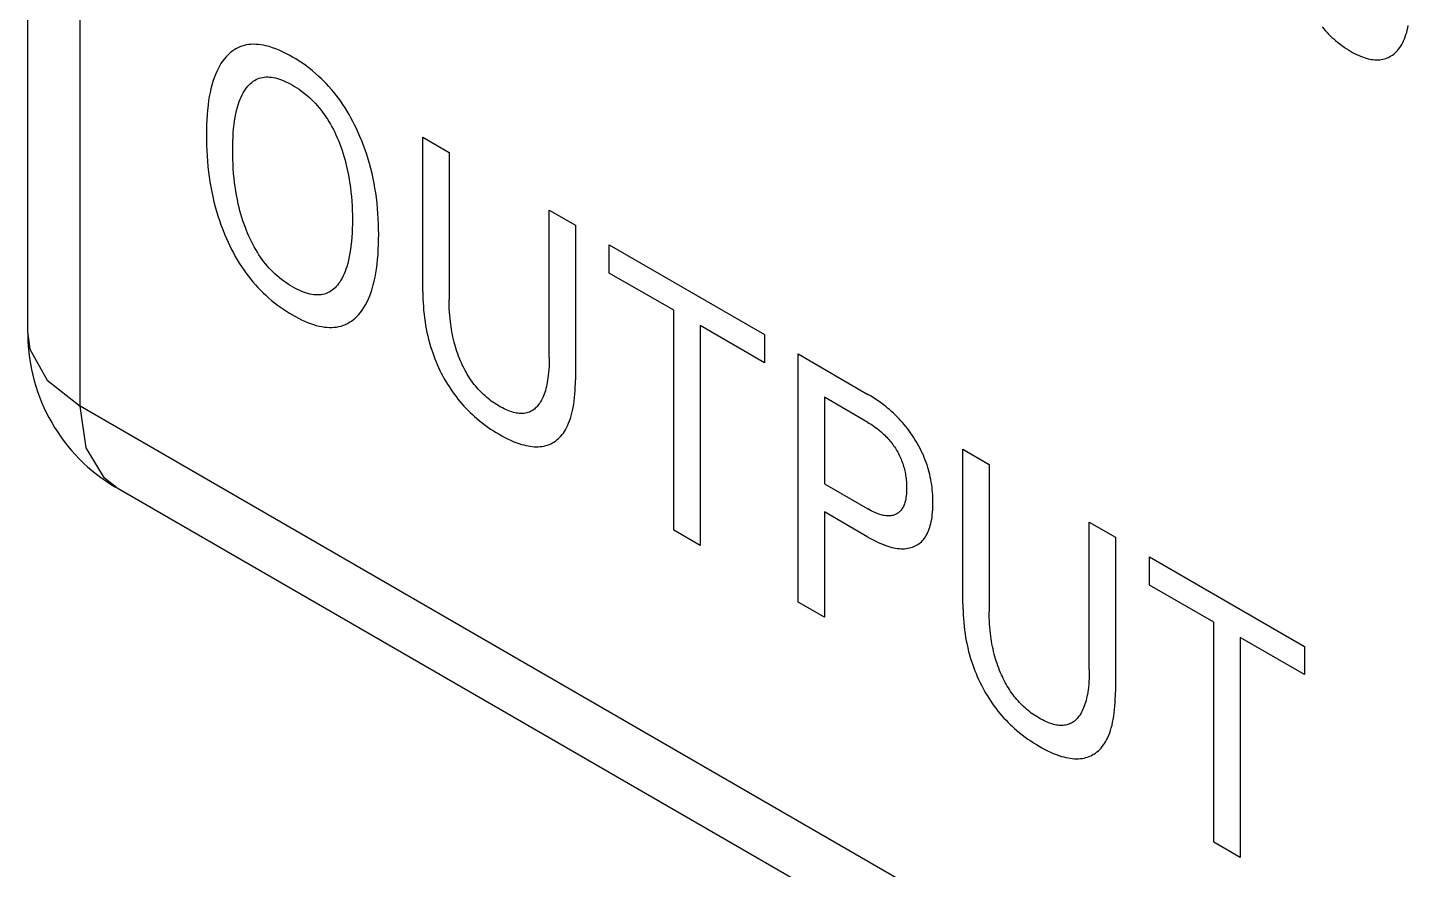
# Model space of a CAD drawing. Extents: x 0 to 420, y 0 to 297.
# Drawn here: x 165.2 to 172.97, y 149.48 to 154.19 of the extents above; entities that cross this region are included whole.
import ezdxf

# ---------------------------------------------------------------- set-up
doc = ezdxf.new("R2010")
doc.units = 0
doc.header["$LTSCALE"] = 23.1
doc.layers.add('40000_ISO', color=7, linetype='CONTINUOUS')

msp = doc.modelspace()

# ---------------------------------------------------------------- linework, layer by layer
at = {"layer": '40000_ISO', "color": 7, "linetype": 'CONTINUOUS'}
for p, q in [((165.1991, 152.481), (165.1991, 187.5906)), ((165.492, 152.0727), (165.492, 187.1823)), ((172.4444, 154.1962), (172.4533, 154.1855)), ((172.4533, 154.1855), (172.4624, 154.1752)), ((172.9216, 154.1765), (172.9247, 154.1895)), ((172.9247, 154.1895), (172.9275, 154.2027)), ((172.4624, 154.1752), (172.4716, 154.1651)), ((172.4716, 154.1651), (172.481, 154.1552)), ((172.481, 154.1552), (172.4905, 154.1457)), ((172.4905, 154.1457), (172.5001, 154.1365)), ((172.5001, 154.1365), (172.5098, 154.1276)), ((172.5098, 154.1276), (172.5196, 154.119)), ((172.5196, 154.119), (172.5315, 154.109)), ((172.5315, 154.109), (172.5436, 154.0995)), ((172.8908, 154.0972), (172.896, 154.1069)), ((172.896, 154.1069), (172.9008, 154.1168)), ((172.9008, 154.1168), (172.9057, 154.1281)), ((172.9057, 154.1281), (172.9102, 154.1397)), ((172.9102, 154.1397), (172.9144, 154.1516)), ((172.9144, 154.1516), (172.9182, 154.1639)), ((172.9182, 154.1639), (172.9216, 154.1765)), ((166.3098, 154.0283), (166.2996, 154.0162)), ((166.3135, 154.0322), (166.3098, 154.0283)), ((166.3226, 154.0414), (166.3135, 154.0322)), ((166.3322, 154.0499), (166.3226, 154.0414)), ((166.3421, 154.0579), (166.3322, 154.0499)), ((166.3525, 154.0652), (166.3421, 154.0579)), ((166.3633, 154.0719), (166.3525, 154.0652)), ((166.3744, 154.0778), (166.3633, 154.0719)), ((166.386, 154.083), (166.3744, 154.0778)), ((166.3979, 154.0875), (166.386, 154.083)), ((166.4102, 154.0911), (166.3979, 154.0875)), ((166.4227, 154.0939), (166.4102, 154.0911)), ((166.4355, 154.0959), (166.4227, 154.0939)), ((166.4487, 154.0972), (166.4355, 154.0959)), ((166.4621, 154.0977), (166.4487, 154.0972)), ((166.4758, 154.0974), (166.4621, 154.0977)), ((166.4898, 154.0965), (166.4758, 154.0974)), ((166.5039, 154.0948), (166.4898, 154.0965)), ((166.5183, 154.0924), (166.5039, 154.0948)), ((166.5327, 154.0893), (166.5183, 154.0924)), ((166.5508, 154.0845), (166.5327, 154.0893)), ((166.5691, 154.0788), (166.5508, 154.0845)), ((166.5875, 154.0721), (166.5691, 154.0788)), ((166.6061, 154.0646), (166.5875, 154.0721)), ((166.6247, 154.0562), (166.6061, 154.0646)), ((166.6434, 154.047), (166.6247, 154.0562)), ((166.6622, 154.0372), (166.6434, 154.047)), ((166.681, 154.0266), (166.6622, 154.0372)), ((166.6997, 154.0155), (166.681, 154.0266)), ((172.5436, 154.0995), (172.5557, 154.0904)), ((172.5557, 154.0904), (172.5679, 154.0818)), ((172.5679, 154.0818), (172.5801, 154.0736)), ((172.5801, 154.0736), (172.5924, 154.0659)), ((172.5924, 154.0659), (172.6047, 154.0586)), ((172.6047, 154.0586), (172.6157, 154.0524)), ((172.6157, 154.0524), (172.6266, 154.0466)), ((172.6266, 154.0466), (172.6376, 154.0411)), ((172.6376, 154.0411), (172.6485, 154.036)), ((172.6485, 154.036), (172.6594, 154.0313)), ((172.6594, 154.0313), (172.6702, 154.0271)), ((172.6702, 154.0271), (172.6809, 154.0233)), ((172.6809, 154.0233), (172.6916, 154.0199)), ((172.8094, 154.0212), (172.8172, 154.0247)), ((172.8172, 154.0247), (172.8247, 154.0286)), ((172.8247, 154.0286), (172.832, 154.0329)), ((172.832, 154.0329), (172.839, 154.0377)), ((172.839, 154.0377), (172.8458, 154.0429)), ((172.8458, 154.0429), (172.8523, 154.0484)), ((172.8523, 154.0484), (172.8596, 154.0554)), ((172.8596, 154.0554), (172.8665, 154.0629)), ((172.8665, 154.0629), (172.8731, 154.0708)), ((172.8731, 154.0708), (172.8793, 154.0792)), ((172.8793, 154.0792), (172.8852, 154.088)), ((172.8852, 154.088), (172.8908, 154.0972)), ((166.2568, 153.9455), (166.2499, 153.9295)), ((166.2643, 153.9609), (166.2568, 153.9455)), ((166.2723, 153.9758), (166.2643, 153.9609)), ((166.2808, 153.9899), (166.2723, 153.9758)), ((166.2899, 154.0034), (166.2808, 153.9899)), ((166.2996, 154.0162), (166.2899, 154.0034)), ((166.7184, 154.0037), (166.6997, 154.0155)), ((166.737, 153.9913), (166.7184, 154.0037)), ((166.7556, 153.9782), (166.737, 153.9913)), ((166.774, 153.9644), (166.7556, 153.9782)), ((166.7923, 153.9498), (166.774, 153.9644)), ((166.8105, 153.9345), (166.7923, 153.9498)), ((172.6916, 154.0199), (172.7022, 154.0171)), ((172.7022, 154.0171), (172.7119, 154.0149)), ((172.7119, 154.0149), (172.7215, 154.0131)), ((172.7215, 154.0131), (172.731, 154.0118)), ((172.731, 154.0118), (172.7404, 154.011)), ((172.7404, 154.011), (172.7496, 154.0106)), ((172.7496, 154.0106), (172.7586, 154.0106)), ((172.7586, 154.0106), (172.7675, 154.0112)), ((172.7675, 154.0112), (172.7762, 154.0122)), ((172.7762, 154.0122), (172.7847, 154.0137)), ((172.7847, 154.0137), (172.7932, 154.0157)), ((172.7932, 154.0157), (172.8014, 154.0182)), ((172.8014, 154.0182), (172.8094, 154.0212)), ((166.2299, 153.8699), (166.2245, 153.8488)), ((166.2359, 153.8904), (166.2299, 153.8699)), ((166.2426, 153.9103), (166.2359, 153.8904)), ((166.2499, 153.9295), (166.2426, 153.9103)), ((166.4313, 153.8637), (166.4381, 153.8712)), ((166.4381, 153.8712), (166.4453, 153.8782)), ((166.4453, 153.8782), (166.4527, 153.8847)), ((166.4527, 153.8847), (166.4606, 153.8906)), ((166.4606, 153.8906), (166.4687, 153.896)), ((166.4687, 153.896), (166.4773, 153.9007)), ((166.4773, 153.9007), (166.4861, 153.9048)), ((166.4861, 153.9048), (166.4948, 153.908)), ((166.4948, 153.908), (166.5038, 153.9106)), ((166.5038, 153.9106), (166.5131, 153.9126)), ((166.5131, 153.9126), (166.5227, 153.914)), ((166.5227, 153.914), (166.5324, 153.9148)), ((166.5324, 153.9148), (166.5424, 153.915)), ((166.5424, 153.915), (166.5527, 153.9146)), ((166.5527, 153.9146), (166.563, 153.9136)), ((166.563, 153.9136), (166.5736, 153.912)), ((166.5736, 153.912), (166.5851, 153.9096)), ((166.5851, 153.9096), (166.5968, 153.9066)), ((166.5968, 153.9066), (166.6086, 153.9029)), ((166.6086, 153.9029), (166.6205, 153.8986)), ((166.6205, 153.8986), (166.6325, 153.8937)), ((166.6325, 153.8937), (166.6446, 153.8883)), ((166.6446, 153.8883), (166.6567, 153.8824)), ((166.6567, 153.8824), (166.6688, 153.876)), ((166.6688, 153.876), (166.681, 153.8692)), ((166.681, 153.8692), (166.6932, 153.862)), ((166.8285, 153.9184), (166.8105, 153.9345)), ((166.843, 153.9047), (166.8285, 153.9184)), ((166.8573, 153.8906), (166.843, 153.9047)), ((166.8714, 153.8759), (166.8573, 153.8906)), ((166.8853, 153.8608), (166.8714, 153.8759)), ((166.2155, 153.8052), (166.2118, 153.7827)), ((166.2197, 153.8272), (166.2155, 153.8052)), ((166.2245, 153.8488), (166.2197, 153.8272)), ((166.383, 153.777), (166.3879, 153.7898)), ((166.3879, 153.7898), (166.3932, 153.8023)), ((166.3932, 153.8023), (166.399, 153.8143)), ((166.399, 153.8143), (166.4051, 153.8259)), ((166.4051, 153.8259), (166.4117, 153.8369)), ((166.4117, 153.8369), (166.4187, 153.8475)), ((166.4187, 153.8475), (166.4249, 153.8558)), ((166.4249, 153.8558), (166.4313, 153.8637)), ((166.6932, 153.862), (166.7054, 153.8543)), ((166.7054, 153.8543), (166.7176, 153.8462)), ((166.7176, 153.8462), (166.7297, 153.8376)), ((166.7297, 153.8376), (166.7417, 153.8286)), ((166.7417, 153.8286), (166.7537, 153.8191)), ((166.7537, 153.8191), (166.7655, 153.8091)), ((166.7655, 153.8091), (166.7773, 153.7987)), ((166.7773, 153.7987), (166.7889, 153.7877)), ((166.899, 153.8452), (166.8853, 153.8608)), ((166.9124, 153.8291), (166.899, 153.8452)), ((166.9255, 153.8127), (166.9124, 153.8291)), ((166.9383, 153.7959), (166.9255, 153.8127)), ((166.9508, 153.7786), (166.9383, 153.7959)), ((166.2053, 153.73), (166.203, 153.703)), ((166.2083, 153.7566), (166.2053, 153.73)), ((166.2118, 153.7827), (166.2083, 153.7566)), ((166.364, 153.7086), (166.3682, 153.7275)), ((166.3682, 153.7275), (166.3731, 153.7459)), ((166.3731, 153.7459), (166.3785, 153.7637)), ((166.3785, 153.7637), (166.383, 153.777)), ((166.7889, 153.7877), (166.7994, 153.7771)), ((166.7994, 153.7771), (166.8098, 153.7661)), ((166.8098, 153.7661), (166.8201, 153.7547)), ((166.8201, 153.7547), (166.8301, 153.743)), ((166.8301, 153.743), (166.8399, 153.7309)), ((166.8399, 153.7309), (166.8495, 153.7184)), ((166.8495, 153.7184), (166.8588, 153.7057)), ((166.9631, 153.7607), (166.9508, 153.7786)), ((166.9751, 153.7423), (166.9631, 153.7607)), ((166.9866, 153.7237), (166.9751, 153.7423)), ((166.9978, 153.7048), (166.9866, 153.7237)), ((166.2001, 153.648), (166.1994, 153.6199)), ((166.2013, 153.6757), (166.2001, 153.648)), ((166.203, 153.703), (166.2013, 153.6757)), ((166.3517, 153.6262), (166.3543, 153.6495)), ((166.3543, 153.6495), (166.3571, 153.6696)), ((166.3571, 153.6696), (166.3603, 153.6893)), ((166.3603, 153.6893), (166.364, 153.7086)), ((166.8588, 153.7057), (166.8678, 153.6927)), ((166.8678, 153.6927), (166.8765, 153.6794)), ((166.8765, 153.6794), (166.8854, 153.665)), ((166.8854, 153.665), (166.894, 153.6504)), ((166.894, 153.6504), (166.9022, 153.6357)), ((166.9022, 153.6357), (166.91, 153.6207)), ((167.0086, 153.6857), (166.9978, 153.7048)), ((167.019, 153.6663), (167.0086, 153.6857)), ((167.029, 153.6468), (167.019, 153.6663)), ((167.0386, 153.6271), (167.029, 153.6468)), ((166.1994, 153.6199), (166.1991, 153.5916)), ((166.1991, 153.5916), (166.1993, 153.5626)), ((166.1993, 153.5626), (166.2, 153.5333)), ((166.3471, 153.5542), (166.3482, 153.5785)), ((166.3482, 153.5785), (166.3497, 153.6025)), ((166.3497, 153.6025), (166.3517, 153.6262)), ((166.91, 153.6207), (166.9175, 153.6056)), ((166.9175, 153.6056), (166.9246, 153.5903)), ((166.9246, 153.5903), (166.9314, 153.575)), ((166.9314, 153.575), (166.9379, 153.5596)), ((166.9379, 153.5596), (166.9441, 153.5442)), ((167.0478, 153.6073), (167.0386, 153.6271)), ((167.0588, 153.5822), (167.0478, 153.6073)), ((167.0693, 153.5569), (167.0588, 153.5822)), ((167.0791, 153.5316), (167.0693, 153.5569)), ((167.4107, 152.7131), (167.4107, 153.5778)), ((167.4107, 153.5778), (167.5579, 153.4928)), ((166.2, 153.5333), (166.2012, 153.5037)), ((166.2012, 153.5037), (166.2029, 153.4739)), ((166.3463, 153.5047), (166.3465, 153.5295)), ((166.3465, 153.4792), (166.3463, 153.5047)), ((166.3465, 153.5295), (166.3471, 153.5542)), ((166.3471, 153.4535), (166.3465, 153.4792)), ((166.9441, 153.5442), (166.9464, 153.5382)), ((166.9464, 153.5382), (166.9529, 153.5204)), ((166.9529, 153.5204), (166.9591, 153.5026)), ((166.9591, 153.5026), (166.9649, 153.4848)), ((166.9649, 153.4848), (166.9703, 153.467)), ((167.0882, 153.5063), (167.0791, 153.5316)), ((167.0968, 153.481), (167.0882, 153.5063)), ((167.1048, 153.4557), (167.0968, 153.481)), ((167.5579, 153.4928), (167.5579, 152.6694)), ((166.2029, 153.4739), (166.2052, 153.4438)), ((166.2052, 153.4438), (166.2081, 153.4134)), ((166.2081, 153.4134), (166.2116, 153.3828)), ((166.3481, 153.4275), (166.3471, 153.4535)), ((166.3496, 153.4013), (166.3481, 153.4275)), ((166.3516, 153.3749), (166.3496, 153.4013)), ((166.9703, 153.467), (166.9753, 153.4493)), ((166.9753, 153.4493), (166.98, 153.4316)), ((166.98, 153.4316), (166.9843, 153.414)), ((166.9843, 153.414), (166.9897, 153.3899)), ((167.1122, 153.4304), (167.1048, 153.4557)), ((167.1196, 153.4027), (167.1122, 153.4304)), ((167.1264, 153.3751), (167.1196, 153.4027)), ((166.2116, 153.3828), (166.2152, 153.3556)), ((166.2152, 153.3556), (166.2193, 153.3283)), ((166.2193, 153.3283), (166.224, 153.3008)), ((166.3542, 153.3482), (166.3516, 153.3749)), ((166.3568, 153.3246), (166.3542, 153.3482)), ((166.36, 153.3009), (166.3568, 153.3246)), ((166.9897, 153.3899), (166.9945, 153.3659)), ((166.9945, 153.3659), (166.9988, 153.3421)), ((166.9988, 153.3421), (167.0025, 153.3185)), ((167.1325, 153.3477), (167.1264, 153.3751)), ((167.1379, 153.3204), (167.1325, 153.3477)), ((166.224, 153.3008), (166.2293, 153.2731)), ((166.2293, 153.2731), (166.2352, 153.2452)), ((166.3636, 153.2769), (166.36, 153.3009)), ((166.3678, 153.2528), (166.3636, 153.2769)), ((166.3725, 153.2285), (166.3678, 153.2528)), ((167.0025, 153.3185), (167.0057, 153.2951)), ((167.0057, 153.2951), (167.0085, 153.2718)), ((167.0085, 153.2718), (167.011, 153.2455)), ((167.1428, 153.2933), (167.1379, 153.3204)), ((167.1471, 153.2663), (167.1428, 153.2933)), ((167.1508, 153.2396), (167.1471, 153.2663)), ((166.2352, 153.2452), (166.2417, 153.2172)), ((166.2417, 153.2172), (166.2489, 153.189)), ((166.2489, 153.189), (166.256, 153.1636)), ((166.3778, 153.2041), (166.3725, 153.2285)), ((166.3822, 153.1854), (166.3778, 153.2041)), ((166.387, 153.1667), (166.3822, 153.1854)), ((167.011, 153.2455), (167.0131, 153.2195)), ((167.0131, 153.2195), (167.0146, 153.1937)), ((167.0146, 153.1937), (167.0157, 153.1682)), ((167.0157, 153.1682), (167.0163, 153.1428)), ((167.1544, 153.2095), (167.1508, 153.2396)), ((167.1573, 153.1797), (167.1544, 153.2095)), ((167.1597, 153.1502), (167.1573, 153.1797)), ((168.1183, 152.3459), (168.1183, 153.1693)), ((168.1183, 153.1693), (168.2647, 153.0848)), ((166.256, 153.1636), (166.2637, 153.1381)), ((166.2637, 153.1381), (166.2719, 153.1125)), ((166.2719, 153.1125), (166.2808, 153.087)), ((166.3922, 153.1478), (166.387, 153.1667)), ((166.3978, 153.129), (166.3922, 153.1478)), ((166.4038, 153.1101), (166.3978, 153.129)), ((166.4103, 153.0912), (166.4038, 153.1101)), ((166.4172, 153.0722), (166.4103, 153.0912)), ((167.0163, 153.0924), (167.0157, 153.0673)), ((167.0163, 153.1428), (167.0165, 153.1178)), ((167.0165, 153.1178), (167.0163, 153.0924)), ((167.1614, 153.1209), (167.1597, 153.1502)), ((167.1627, 153.0919), (167.1614, 153.1209)), ((167.1634, 153.0632), (167.1627, 153.0919)), ((166.2808, 153.087), (166.2903, 153.0614)), ((166.2903, 153.0614), (166.3004, 153.0359)), ((166.3004, 153.0359), (166.3112, 153.0105)), ((166.4233, 153.0565), (166.4172, 153.0722)), ((166.4297, 153.0408), (166.4233, 153.0565)), ((166.4364, 153.0251), (166.4297, 153.0408)), ((166.4435, 153.0095), (166.4364, 153.0251)), ((167.0132, 153.0179), (167.0112, 152.9938)), ((167.0147, 153.0425), (167.0132, 153.0179)), ((167.0157, 153.0673), (167.0147, 153.0425)), ((167.1637, 153.0348), (167.1634, 153.0632)), ((167.1635, 153.006), (167.1637, 153.0348)), ((168.2647, 153.0848), (168.2647, 152.2201)), ((166.3112, 153.0105), (166.3203, 152.9903)), ((166.3203, 152.9903), (166.3297, 152.9703)), ((166.3297, 152.9703), (166.3396, 152.9505)), ((166.3396, 152.9505), (166.35, 152.9308)), ((166.451, 152.9941), (166.4435, 153.0095)), ((166.4588, 152.9788), (166.451, 152.9941)), ((166.467, 152.9636), (166.4588, 152.9788)), ((166.4755, 152.9487), (166.467, 152.9636)), ((166.4845, 152.9339), (166.4755, 152.9487)), ((167.0059, 152.9494), (167.0028, 152.9293)), ((167.0086, 152.9699), (167.0059, 152.9494)), ((167.0112, 152.9938), (167.0086, 152.9699)), ((167.1598, 152.9215), (167.1616, 152.9493)), ((167.1616, 152.9493), (167.1628, 152.9775)), ((167.1628, 152.9775), (167.1635, 153.006)), ((168.4545, 152.8177), (168.4545, 152.9751)), ((168.4545, 152.9751), (169.323, 152.4737)), ((166.35, 152.9308), (166.3607, 152.9113)), ((166.3607, 152.9113), (166.3719, 152.892)), ((166.3719, 152.892), (166.3835, 152.873)), ((166.3835, 152.873), (166.3955, 152.8544)), ((166.4931, 152.9204), (166.4845, 152.9339)), ((166.5022, 152.9072), (166.4931, 152.9204)), ((166.5115, 152.8942), (166.5022, 152.9072)), ((166.5211, 152.8815), (166.5115, 152.8942)), ((166.5309, 152.8691), (166.5211, 152.8815)), ((166.541, 152.8571), (166.5309, 152.8691)), ((166.9903, 152.8714), (166.985, 152.8531)), ((166.995, 152.8902), (166.9903, 152.8714)), ((166.9992, 152.9095), (166.995, 152.8902)), ((167.0028, 152.9293), (166.9992, 152.9095)), ((167.1511, 152.8404), (167.1546, 152.867)), ((167.1546, 152.867), (167.1575, 152.894)), ((167.1575, 152.894), (167.1598, 152.9215)), ((166.3955, 152.8544), (166.4079, 152.836)), ((166.4079, 152.836), (166.4204, 152.8185)), ((166.4204, 152.8185), (166.4332, 152.8014)), ((166.4332, 152.8014), (166.4464, 152.7846)), ((166.4464, 152.7846), (166.46, 152.7683)), ((166.5513, 152.8455), (166.541, 152.8571)), ((166.5617, 152.8343), (166.5513, 152.8455)), ((166.5724, 152.8235), (166.5617, 152.8343)), ((166.584, 152.8123), (166.5724, 152.8235)), ((166.5958, 152.8017), (166.584, 152.8123)), ((166.6078, 152.7916), (166.5958, 152.8017)), ((166.6198, 152.782), (166.6078, 152.7916)), ((166.6319, 152.7728), (166.6198, 152.782)), ((166.9589, 152.7895), (166.9525, 152.7781)), ((166.965, 152.8014), (166.9589, 152.7895)), ((166.9706, 152.8137), (166.965, 152.8014)), ((166.9758, 152.8264), (166.9706, 152.8137)), ((166.9806, 152.8396), (166.9758, 152.8264)), ((166.985, 152.8531), (166.9806, 152.8396)), ((167.1386, 152.773), (167.1433, 152.795)), ((167.1433, 152.795), (167.1475, 152.8175)), ((167.1475, 152.8175), (167.1511, 152.8404)), ((168.8152, 152.6095), (168.4545, 152.8177)), ((166.46, 152.7683), (166.4737, 152.7524)), ((166.4737, 152.7524), (166.4878, 152.737)), ((166.4878, 152.737), (166.502, 152.7221)), ((166.502, 152.7221), (166.5165, 152.7076)), ((166.5165, 152.7076), (166.5311, 152.6937)), ((166.6441, 152.7642), (166.6319, 152.7728)), ((166.6564, 152.756), (166.6441, 152.7642)), ((166.6687, 152.7482), (166.6564, 152.756)), ((166.681, 152.7409), (166.6687, 152.7482)), ((166.6933, 152.734), (166.681, 152.7409)), ((166.7056, 152.7275), (166.6933, 152.734)), ((166.7179, 152.7216), (166.7056, 152.7275)), ((166.7301, 152.7161), (166.7179, 152.7216)), ((166.7423, 152.7113), (166.7301, 152.7161)), ((166.7543, 152.707), (166.7423, 152.7113)), ((166.7663, 152.7033), (166.7543, 152.707)), ((166.7781, 152.7003), (166.7663, 152.7033)), ((166.8692, 152.7033), (166.8601, 152.7005)), ((166.8779, 152.7068), (166.8692, 152.7033)), ((166.8869, 152.7112), (166.8779, 152.7068)), ((166.8955, 152.7162), (166.8869, 152.7112)), ((166.9037, 152.7219), (166.8955, 152.7162)), ((166.9116, 152.7281), (166.9037, 152.7219)), ((166.9191, 152.735), (166.9116, 152.7281)), ((166.9262, 152.7423), (166.9191, 152.735)), ((166.933, 152.7502), (166.9262, 152.7423)), ((166.9395, 152.7585), (166.933, 152.7502)), ((166.9456, 152.7672), (166.9395, 152.7585)), ((166.9525, 152.7781), (166.9456, 152.7672)), ((167.1135, 152.6903), (167.1208, 152.7101)), ((167.1208, 152.7101), (167.1274, 152.7304)), ((167.1274, 152.7304), (167.1333, 152.7514)), ((167.1333, 152.7514), (167.1386, 152.773)), ((167.4107, 152.7131), (167.4109, 152.6927)), ((166.5311, 152.6937), (166.5474, 152.6791)), ((166.5474, 152.6791), (166.5637, 152.6651)), ((166.5637, 152.6651), (166.5802, 152.6517)), ((166.5802, 152.6517), (166.5969, 152.6389)), ((166.5969, 152.6389), (166.6136, 152.6267)), ((166.6136, 152.6267), (166.6304, 152.6151)), ((166.7897, 152.698), (166.7781, 152.7003)), ((166.8004, 152.6965), (166.7897, 152.698)), ((166.8109, 152.6956), (166.8004, 152.6965)), ((166.8212, 152.6954), (166.8109, 152.6956)), ((166.8313, 152.6957), (166.8212, 152.6954)), ((166.8412, 152.6967), (166.8313, 152.6957)), ((166.8508, 152.6983), (166.8412, 152.6967)), ((166.8601, 152.7005), (166.8508, 152.6983)), ((167.0718, 152.611), (167.0814, 152.6255)), ((167.0814, 152.6255), (167.0903, 152.6407)), ((167.0903, 152.6407), (167.0986, 152.6566)), ((167.0986, 152.6566), (167.1064, 152.6732)), ((167.1064, 152.6732), (167.1135, 152.6903)), ((167.4109, 152.6927), (167.4114, 152.672)), ((167.4114, 152.672), (167.4123, 152.6512)), ((167.4123, 152.6512), (167.4136, 152.6302)), ((167.4136, 152.6302), (167.4153, 152.6089)), ((167.558, 152.6522), (167.5579, 152.6694)), ((167.5584, 152.6349), (167.558, 152.6522)), ((167.5591, 152.6173), (167.5584, 152.6349)), ((166.6304, 152.6151), (166.6472, 152.604)), ((166.6472, 152.604), (166.6641, 152.5935)), ((166.6641, 152.5935), (166.681, 152.5835)), ((166.681, 152.5835), (166.6979, 152.574)), ((166.6979, 152.574), (166.7147, 152.5651)), ((166.7147, 152.5651), (166.7315, 152.5567)), ((166.7315, 152.5567), (166.7483, 152.549)), ((166.7483, 152.549), (166.765, 152.5419)), ((167.0011, 152.5423), (167.0119, 152.5494)), ((167.0119, 152.5494), (167.0222, 152.5572)), ((167.0222, 152.5572), (167.0322, 152.5657)), ((167.0322, 152.5657), (167.0417, 152.5748)), ((167.0417, 152.5748), (167.0508, 152.5844)), ((167.0508, 152.5844), (167.0616, 152.5973)), ((167.0616, 152.5973), (167.0718, 152.611)), ((167.4153, 152.6089), (167.4174, 152.5875)), ((167.4174, 152.5875), (167.42, 152.5658)), ((167.42, 152.5658), (167.4231, 152.544)), ((167.56, 152.5996), (167.5591, 152.6173)), ((167.5613, 152.5818), (167.56, 152.5996)), ((167.563, 152.5638), (167.5613, 152.5818)), ((167.565, 152.5456), (167.563, 152.5638)), ((168.8152, 151.3789), (168.8152, 152.6095)), ((165.1991, 152.481), (165.1991, 152.4762)), ((165.1991, 152.4762), (165.2111, 152.3918)), ((166.765, 152.5419), (166.7816, 152.5355)), ((166.7816, 152.5355), (166.798, 152.5299)), ((166.798, 152.5299), (166.8144, 152.525)), ((166.8144, 152.525), (166.8305, 152.521)), ((166.8305, 152.521), (166.8452, 152.518)), ((166.8452, 152.518), (166.8596, 152.5158)), ((166.8596, 152.5158), (166.8739, 152.5143)), ((166.8739, 152.5143), (166.8879, 152.5135)), ((166.8879, 152.5135), (166.9017, 152.5135)), ((166.9017, 152.5135), (166.9152, 152.5143)), ((166.9152, 152.5143), (166.9284, 152.5158)), ((166.9284, 152.5158), (166.9413, 152.5182)), ((166.9413, 152.5182), (166.9538, 152.5213)), ((166.9538, 152.5213), (166.9662, 152.5253)), ((166.9662, 152.5253), (166.9783, 152.5302)), ((166.9783, 152.5302), (166.9899, 152.5359)), ((166.9899, 152.5359), (167.0011, 152.5423)), ((167.4231, 152.544), (167.4262, 152.5247)), ((167.4262, 152.5247), (167.4298, 152.5053)), ((167.4298, 152.5053), (167.4337, 152.4858)), ((167.4337, 152.4858), (167.4381, 152.4662)), ((167.5668, 152.5316), (167.565, 152.5456)), ((167.5688, 152.5175), (167.5668, 152.5316)), ((167.571, 152.5034), (167.5688, 152.5175)), ((167.5735, 152.4891), (167.571, 152.5034)), ((167.5763, 152.4748), (167.5735, 152.4891)), ((167.5794, 152.4604), (167.5763, 152.4748)), ((168.9624, 152.5246), (168.9624, 151.2939)), ((169.323, 152.3163), (168.9624, 152.5246)), ((169.323, 152.4737), (169.323, 152.3163)), ((165.2111, 152.3918), (165.3076, 152.2194)), ((167.4381, 152.4662), (167.4429, 152.4465)), ((167.4429, 152.4465), (167.4483, 152.4267)), ((167.4483, 152.4267), (167.4541, 152.4068)), ((167.4541, 152.4068), (167.4604, 152.3869)), ((167.5827, 152.4459), (167.5794, 152.4604)), ((167.5863, 152.4313), (167.5827, 152.4459)), ((167.5898, 152.4183), (167.5863, 152.4313)), ((167.5936, 152.4052), (167.5898, 152.4183)), ((167.5976, 152.3921), (167.5936, 152.4052)), ((167.6019, 152.379), (167.5976, 152.3921)), ((167.4604, 152.3869), (167.4659, 152.3706)), ((167.4659, 152.3706), (167.4718, 152.3543)), ((167.4718, 152.3543), (167.478, 152.3381)), ((167.478, 152.3381), (167.4845, 152.3218)), ((167.4845, 152.3218), (167.4914, 152.3057)), ((167.6065, 152.3659), (167.6019, 152.379)), ((167.6113, 152.3527), (167.6065, 152.3659)), ((167.6165, 152.3396), (167.6113, 152.3527)), ((167.6219, 152.3265), (167.6165, 152.3396)), ((167.6266, 152.3158), (167.6219, 152.3265)), ((167.6315, 152.305), (167.6266, 152.3158)), ((168.1182, 152.3288), (168.1178, 152.3118)), ((168.1183, 152.3459), (168.1182, 152.3288)), ((169.5114, 150.977), (169.5114, 152.365)), ((169.5114, 152.365), (169.9025, 152.1392)), ((167.4914, 152.3057), (167.4987, 152.2895)), ((167.4987, 152.2895), (167.5062, 152.2735)), ((167.5062, 152.2735), (167.5142, 152.2576)), ((167.5142, 152.2576), (167.5224, 152.2418)), ((167.5224, 152.2418), (167.5307, 152.2267)), ((167.6366, 152.2943), (167.6315, 152.305)), ((167.642, 152.2837), (167.6366, 152.2943)), ((167.6475, 152.2732), (167.642, 152.2837)), ((167.6532, 152.2628), (167.6475, 152.2732)), ((167.6591, 152.2525), (167.6532, 152.2628)), ((167.6653, 152.2423), (167.6591, 152.2525)), ((167.6716, 152.2323), (167.6653, 152.2423)), ((168.1132, 152.2458), (168.1113, 152.2298)), ((168.1149, 152.2619), (168.1132, 152.2458)), ((168.1161, 152.2783), (168.1149, 152.2619)), ((168.1171, 152.295), (168.1161, 152.2783)), ((168.1178, 152.3118), (168.1171, 152.295)), ((165.3076, 152.2194), (165.492, 152.0727)), ((167.5307, 152.2267), (167.5393, 152.2117)), ((167.5393, 152.2117), (167.5482, 152.1969)), ((167.5482, 152.1969), (167.5574, 152.1823)), ((167.5574, 152.1823), (167.5668, 152.1679)), ((167.5668, 152.1679), (167.5765, 152.1538)), ((167.6782, 152.2225), (167.6716, 152.2323)), ((167.6847, 152.2131), (167.6782, 152.2225)), ((167.6914, 152.2039), (167.6847, 152.2131)), ((167.6983, 152.1948), (167.6914, 152.2039)), ((167.7054, 152.186), (167.6983, 152.1948)), ((167.7126, 152.1774), (167.7054, 152.186)), ((167.7199, 152.169), (167.7126, 152.1774)), ((167.7274, 152.1609), (167.7199, 152.169)), ((167.735, 152.1529), (167.7274, 152.1609)), ((168.0971, 152.161), (168.0938, 152.1504)), ((168.1001, 152.1719), (168.0971, 152.161)), ((168.1028, 152.1831), (168.1001, 152.1719)), ((168.1053, 152.1945), (168.1028, 152.1831)), ((168.1075, 152.2061), (168.1053, 152.1945)), ((168.1095, 152.2179), (168.1075, 152.2061)), ((168.1113, 152.2298), (168.1095, 152.2179)), ((168.2618, 152.1404), (168.2631, 152.16)), ((168.2631, 152.16), (168.264, 152.1798)), ((168.264, 152.1798), (168.2645, 152.1998)), ((168.2645, 152.1998), (168.2647, 152.2201)), ((167.5765, 152.1538), (167.5865, 152.1398)), ((167.5865, 152.1398), (167.5967, 152.1262)), ((167.5967, 152.1262), (167.6071, 152.1129)), ((167.6071, 152.1129), (167.6181, 152.0994)), ((167.6181, 152.0994), (167.6293, 152.0863)), ((167.6293, 152.0863), (167.6407, 152.0735)), ((167.7426, 152.1452), (167.735, 152.1529)), ((167.7504, 152.1378), (167.7426, 152.1452)), ((167.7589, 152.13), (167.7504, 152.1378)), ((167.7676, 152.1225), (167.7589, 152.13)), ((167.7763, 152.1153), (167.7676, 152.1225)), ((167.785, 152.1083), (167.7763, 152.1153)), ((167.7939, 152.1017), (167.785, 152.1083)), ((167.8027, 152.0954), (167.7939, 152.1017)), ((167.8116, 152.0893), (167.8027, 152.0954)), ((167.8206, 152.0835), (167.8116, 152.0893)), ((167.8295, 152.0779), (167.8206, 152.0835)), ((168.0604, 152.0833), (168.055, 152.0765)), ((168.0655, 152.0905), (168.0604, 152.0833)), ((168.0702, 152.098), (168.0655, 152.0905)), ((168.0748, 152.1058), (168.0702, 152.098)), ((168.079, 152.1139), (168.0748, 152.1058)), ((168.083, 152.1224), (168.079, 152.1139)), ((168.0867, 152.1311), (168.083, 152.1224)), ((168.0902, 152.14), (168.0867, 152.1311)), ((168.0938, 152.1504), (168.0902, 152.14)), ((168.2523, 152.0653), (168.2554, 152.0836)), ((168.2554, 152.0836), (168.258, 152.1022)), ((168.258, 152.1022), (168.2601, 152.1211)), ((168.2601, 152.1211), (168.2618, 152.1404)), ((169.6585, 152.1227), (169.6585, 151.6387)), ((169.9025, 151.9818), (169.6585, 152.1227)), ((169.9167, 152.1308), (169.9025, 152.1392)), ((169.931, 152.122), (169.9167, 152.1308)), ((169.9452, 152.1128), (169.931, 152.122)), ((169.9594, 152.1032), (169.9452, 152.1128)), ((169.9736, 152.0931), (169.9594, 152.1032)), ((169.9877, 152.0826), (169.9736, 152.0931)), ((170.0017, 152.0716), (169.9877, 152.0826)), ((165.5268, 151.8397), (165.492, 152.0727)), ((189.1802, 138.3967), (165.492, 152.0727)), ((167.6407, 152.0735), (167.6523, 152.0611)), ((167.6523, 152.0611), (167.664, 152.049)), ((167.664, 152.049), (167.6759, 152.0372)), ((167.6759, 152.0372), (167.6879, 152.0258)), ((167.6879, 152.0258), (167.7, 152.0148)), ((167.7, 152.0148), (167.7122, 152.0042)), ((167.7122, 152.0042), (167.7276, 151.9913)), ((167.8385, 152.0726), (167.8295, 152.0779)), ((167.8474, 152.0676), (167.8385, 152.0726)), ((167.8564, 152.0628), (167.8474, 152.0676)), ((167.8654, 152.0582), (167.8564, 152.0628)), ((167.8743, 152.054), (167.8654, 152.0582)), ((167.8832, 152.0501), (167.8743, 152.054)), ((167.8921, 152.0465), (167.8832, 152.0501)), ((167.9009, 152.0433), (167.8921, 152.0465)), ((167.9096, 152.0404), (167.9009, 152.0433)), ((167.9183, 152.038), (167.9096, 152.0404)), ((167.9269, 152.0359), (167.9183, 152.038)), ((167.9347, 152.0344), (167.9269, 152.0359)), ((167.9423, 152.0332), (167.9347, 152.0344)), ((167.9499, 152.0324), (167.9423, 152.0332)), ((167.9573, 152.0319), (167.9499, 152.0324)), ((167.9647, 152.0319), (167.9573, 152.0319)), ((167.9719, 152.0322), (167.9647, 152.0319)), ((167.9789, 152.0328), (167.9719, 152.0322)), ((167.9858, 152.0339), (167.9789, 152.0328)), ((167.9926, 152.0353), (167.9858, 152.0339)), ((167.9991, 152.0372), (167.9926, 152.0353)), ((168.0056, 152.0395), (167.9991, 152.0372)), ((168.0119, 152.0422), (168.0056, 152.0395)), ((168.018, 152.0453), (168.0119, 152.0422)), ((168.0239, 152.0488), (168.018, 152.0453)), ((168.0296, 152.0526), (168.0239, 152.0488)), ((168.0351, 152.0568), (168.0296, 152.0526)), ((168.0404, 152.0612), (168.0351, 152.0568)), ((168.0455, 152.066), (168.0404, 152.0612)), ((168.0503, 152.0711), (168.0455, 152.066)), ((168.055, 152.0765), (168.0503, 152.0711)), ((168.2325, 151.9906), (168.2373, 152.0048)), ((168.2373, 152.0048), (168.2417, 152.0193)), ((168.2417, 152.0193), (168.2456, 152.0343)), ((168.2456, 152.0343), (168.2492, 152.0496)), ((168.2492, 152.0496), (168.2523, 152.0653)), ((170.0127, 152.0627), (170.0017, 152.0716)), ((170.0236, 152.0535), (170.0127, 152.0627)), ((170.0344, 152.0439), (170.0236, 152.0535)), ((170.0451, 152.0341), (170.0344, 152.0439)), ((170.0557, 152.0239), (170.0451, 152.0341)), ((170.0662, 152.0135), (170.0557, 152.0239)), ((170.0766, 152.0027), (170.0662, 152.0135)), ((167.7276, 151.9913), (167.7432, 151.9789)), ((167.7432, 151.9789), (167.7588, 151.9672)), ((167.7588, 151.9672), (167.7745, 151.9559)), ((167.7745, 151.9559), (167.7902, 151.9451)), ((167.7902, 151.9451), (167.806, 151.9349)), ((167.806, 151.9349), (167.8219, 151.925)), ((168.1974, 151.9227), (168.2036, 151.9318)), ((168.2036, 151.9318), (168.2095, 151.9413)), ((168.2095, 151.9413), (168.215, 151.9512)), ((168.215, 151.9512), (168.2213, 151.9638)), ((168.2213, 151.9638), (168.2271, 151.977)), ((168.2271, 151.977), (168.2325, 151.9906)), ((169.9025, 151.9818), (169.9111, 151.9767)), ((169.9111, 151.9767), (169.9197, 151.9714)), ((169.9197, 151.9714), (169.9284, 151.9658)), ((169.9284, 151.9658), (169.937, 151.96)), ((169.937, 151.96), (169.9455, 151.9539)), ((169.9455, 151.9539), (169.9541, 151.9475)), ((169.9541, 151.9475), (169.9626, 151.9409)), ((169.9626, 151.9409), (169.9692, 151.9355)), ((169.9692, 151.9355), (169.9757, 151.9299)), ((169.9757, 151.9299), (169.9822, 151.9242)), ((170.0869, 151.9917), (170.0766, 152.0027)), ((170.0963, 151.981), (170.0869, 151.9917)), ((170.1057, 151.97), (170.0963, 151.981)), ((170.1149, 151.9588), (170.1057, 151.97)), ((170.1239, 151.9473), (170.1149, 151.9588)), ((170.1327, 151.9357), (170.1239, 151.9473)), ((170.1413, 151.9237), (170.1327, 151.9357)), ((167.8219, 151.925), (167.8377, 151.9157)), ((167.8377, 151.9157), (167.8535, 151.9068)), ((167.8535, 151.9068), (167.8694, 151.8983)), ((167.8694, 151.8983), (167.8852, 151.8903)), ((167.8852, 151.8903), (167.9009, 151.8829)), ((167.9009, 151.8829), (167.9166, 151.876)), ((167.9166, 151.876), (167.9322, 151.8698)), ((167.9322, 151.8698), (167.9478, 151.8642)), ((167.9478, 151.8642), (167.9632, 151.8592)), ((167.9632, 151.8592), (167.9754, 151.8558)), ((167.9754, 151.8558), (167.9875, 151.8528)), ((167.9875, 151.8528), (167.9995, 151.8504)), ((167.9995, 151.8504), (168.0114, 151.8484)), ((168.0114, 151.8484), (168.0231, 151.8469)), ((168.0683, 151.8466), (168.0787, 151.8479)), ((168.0787, 151.8479), (168.0889, 151.8498)), ((168.0889, 151.8498), (168.0989, 151.8522)), ((168.0989, 151.8522), (168.1086, 151.8551)), ((168.1086, 151.8551), (168.118, 151.8586)), ((168.118, 151.8586), (168.1272, 151.8626)), ((168.1272, 151.8626), (168.1361, 151.8672)), ((168.1361, 151.8672), (168.1447, 151.8722)), ((168.1447, 151.8722), (168.153, 151.8778)), ((168.153, 151.8778), (168.1612, 151.884)), ((168.1612, 151.884), (168.1692, 151.8908)), ((168.1692, 151.8908), (168.1767, 151.8981)), ((168.1767, 151.8981), (168.184, 151.9058)), ((168.184, 151.9058), (168.1909, 151.914)), ((168.1909, 151.914), (168.1974, 151.9227)), ((169.9822, 151.9242), (169.9886, 151.9183)), ((169.9886, 151.9183), (169.995, 151.9122)), ((169.995, 151.9122), (170.0013, 151.9059)), ((170.0013, 151.9059), (170.0075, 151.8994)), ((170.0075, 151.8994), (170.0137, 151.8927)), ((170.0137, 151.8927), (170.0193, 151.8863)), ((170.0193, 151.8863), (170.0249, 151.8797)), ((170.0249, 151.8797), (170.0303, 151.873)), ((170.0303, 151.873), (170.0356, 151.8661)), ((170.0356, 151.8661), (170.0409, 151.8591)), ((170.0409, 151.8591), (170.046, 151.8519)), ((170.046, 151.8519), (170.0509, 151.8446)), ((170.1497, 151.9116), (170.1413, 151.9237)), ((170.1579, 151.8992), (170.1497, 151.9116)), ((170.1657, 151.8871), (170.1579, 151.8992)), ((170.1732, 151.8747), (170.1657, 151.8871)), ((170.1804, 151.8622), (170.1732, 151.8747)), ((170.1874, 151.8496), (170.1804, 151.8622)), ((170.1941, 151.8369), (170.1874, 151.8496)), ((165.6279, 151.6699), (165.5268, 151.8397)), ((168.0231, 151.8469), (168.0347, 151.846)), ((168.0347, 151.846), (168.0461, 151.8456)), ((168.0461, 151.8456), (168.0573, 151.8458)), ((168.0573, 151.8458), (168.0683, 151.8466)), ((170.0509, 151.8446), (170.0558, 151.8372)), ((170.0558, 151.8372), (170.0603, 151.8299)), ((170.0603, 151.8299), (170.0647, 151.8225)), ((170.0647, 151.8225), (170.069, 151.815)), ((170.069, 151.815), (170.0731, 151.8074)), ((170.0731, 151.8074), (170.077, 151.7997)), ((170.077, 151.7997), (170.0807, 151.792)), ((170.0807, 151.792), (170.0843, 151.7842)), ((170.0843, 151.7842), (170.0877, 151.7764)), ((170.0877, 151.7764), (170.0909, 151.7685)), ((170.2006, 151.824), (170.1941, 151.8369)), ((170.2067, 151.8111), (170.2006, 151.824)), ((170.2126, 151.798), (170.2067, 151.8111)), ((170.2181, 151.7849), (170.2126, 151.798)), ((170.2235, 151.7714), (170.2181, 151.7849)), ((170.2285, 151.7578), (170.2235, 151.7714)), ((170.434, 150.9677), (170.434, 151.8324)), ((170.434, 151.8324), (170.5811, 151.7474)), ((170.0909, 151.7685), (170.0941, 151.7603)), ((170.0941, 151.7603), (170.097, 151.7521)), ((170.097, 151.7521), (170.0997, 151.7439)), ((170.0997, 151.7439), (170.1023, 151.7356)), ((170.1023, 151.7356), (170.1046, 151.7274)), ((170.1046, 151.7274), (170.1067, 151.7193)), ((170.1067, 151.7193), (170.1087, 151.7111)), ((170.1087, 151.7111), (170.1104, 151.703)), ((170.1104, 151.703), (170.112, 151.695)), ((170.112, 151.695), (170.1136, 151.686)), ((170.2331, 151.7441), (170.2285, 151.7578)), ((170.2375, 151.7305), (170.2331, 151.7441)), ((170.2415, 151.7169), (170.2375, 151.7305)), ((170.2451, 151.7034), (170.2415, 151.7169)), ((170.2485, 151.6899), (170.2451, 151.7034)), ((170.5811, 151.7474), (170.5811, 150.924)), ((165.695, 151.6173), (165.6279, 151.6699)), ((165.6991, 151.6149), (165.695, 151.6173)), ((189.3873, 137.9389), (165.6991, 151.6149)), ((169.6585, 151.6387), (169.9025, 151.4978)), ((170.1136, 151.686), (170.1149, 151.677)), ((170.1149, 151.677), (170.1161, 151.6682)), ((170.1161, 151.6682), (170.117, 151.6594)), ((170.117, 151.6594), (170.1178, 151.6507)), ((170.1178, 151.6507), (170.1183, 151.6421)), ((170.1183, 151.6421), (170.1187, 151.6336)), ((170.1187, 151.6336), (170.119, 151.6251)), ((170.119, 151.6251), (170.1191, 151.6167)), ((170.1191, 151.6167), (170.119, 151.6073)), ((170.2515, 151.6764), (170.2485, 151.6899)), ((170.2542, 151.6631), (170.2515, 151.6764)), ((170.2569, 151.6482), (170.2542, 151.6631)), ((170.2592, 151.6334), (170.2569, 151.6482)), ((170.2611, 151.6187), (170.2592, 151.6334)), ((170.2627, 151.6042), (170.2611, 151.6187)), ((170.1105, 151.5396), (170.1088, 151.5334)), ((170.1121, 151.5459), (170.1105, 151.5396)), ((170.1138, 151.5541), (170.1121, 151.5459)), ((170.1153, 151.5625), (170.1138, 151.5541)), ((170.1165, 151.5711), (170.1153, 151.5625)), ((170.1175, 151.58), (170.1165, 151.5711)), ((170.1182, 151.5889), (170.1175, 151.58)), ((170.1187, 151.5981), (170.1182, 151.5889)), ((170.119, 151.6073), (170.1187, 151.5981)), ((170.264, 151.5899), (170.2627, 151.6042)), ((170.265, 151.5756), (170.264, 151.5899)), ((170.2657, 151.5615), (170.265, 151.5756)), ((170.2661, 151.5476), (170.2657, 151.5615)), ((170.2662, 151.5337), (170.2661, 151.5476)), ((169.6585, 151.4813), (169.6585, 150.892)), ((169.9025, 151.3404), (169.6585, 151.4813)), ((169.9112, 151.4929), (169.9025, 151.4978)), ((169.9199, 151.4882), (169.9112, 151.4929)), ((169.9286, 151.4838), (169.9199, 151.4882)), ((169.9372, 151.4797), (169.9286, 151.4838)), ((169.9458, 151.4759), (169.9372, 151.4797)), ((169.9544, 151.4724), (169.9458, 151.4759)), ((169.963, 151.4693), (169.9544, 151.4724)), ((169.9696, 151.4671), (169.963, 151.4693)), ((169.9762, 151.4652), (169.9696, 151.4671)), ((169.9827, 151.4635), (169.9762, 151.4652)), ((169.9892, 151.462), (169.9827, 151.4635)), ((169.9956, 151.4608), (169.9892, 151.462)), ((170.0019, 151.4599), (169.9956, 151.4608)), ((170.0082, 151.4593), (170.0019, 151.4599)), ((170.0143, 151.459), (170.0082, 151.4593)), ((170.0256, 151.4593), (170.02, 151.459)), ((170.0311, 151.4598), (170.0256, 151.4593)), ((170.0364, 151.4607), (170.0311, 151.4598)), ((170.0416, 151.4618), (170.0364, 151.4607)), ((170.0467, 151.4632), (170.0416, 151.4618)), ((170.0517, 151.4649), (170.0467, 151.4632)), ((170.0565, 151.4669), (170.0517, 151.4649)), ((170.061, 151.4691), (170.0565, 151.4669)), ((170.0654, 151.4716), (170.061, 151.4691)), ((170.0696, 151.4743), (170.0654, 151.4716)), ((170.0736, 151.4773), (170.0696, 151.4743)), ((170.0775, 151.4805), (170.0736, 151.4773)), ((170.0812, 151.484), (170.0775, 151.4805)), ((170.0848, 151.4877), (170.0812, 151.484)), ((170.0881, 151.4917), (170.0848, 151.4877)), ((170.0913, 151.4959), (170.0881, 151.4917)), ((170.0944, 151.5006), (170.0913, 151.4959)), ((170.0973, 151.5055), (170.0944, 151.5006)), ((170.1, 151.5107), (170.0973, 151.5055)), ((170.1025, 151.5161), (170.1, 151.5107)), ((170.1048, 151.5217), (170.1025, 151.5161)), ((170.1069, 151.5275), (170.1048, 151.5217)), ((170.1088, 151.5334), (170.1069, 151.5275)), ((170.2612, 151.4533), (170.2628, 151.4662)), ((170.2628, 151.4662), (170.2641, 151.4793)), ((170.2641, 151.4793), (170.2651, 151.4926)), ((170.2651, 151.4926), (170.2657, 151.5062)), ((170.2657, 151.5062), (170.2661, 151.5199)), ((170.2661, 151.5199), (170.2662, 151.5337)), ((170.02, 151.459), (170.0143, 151.459)), ((170.2418, 151.3764), (170.2454, 151.3859)), ((170.2454, 151.3859), (170.2487, 151.3958)), ((170.2487, 151.3958), (170.2517, 151.4059)), ((170.2517, 151.4059), (170.2544, 151.4163)), ((170.2544, 151.4163), (170.257, 151.4284)), ((170.257, 151.4284), (170.2593, 151.4407)), ((170.2593, 151.4407), (170.2612, 151.4533)), ((171.1415, 150.6005), (171.1415, 151.4238)), ((171.1415, 151.4238), (171.2879, 151.3393)), ((168.9624, 151.2939), (168.8152, 151.3789)), ((169.9025, 151.3404), (169.9169, 151.3323)), ((169.9169, 151.3323), (169.9313, 151.3245)), ((169.9313, 151.3245), (169.9457, 151.3172)), ((169.9457, 151.3172), (169.9601, 151.3104)), ((169.9601, 151.3104), (169.9744, 151.3041)), ((169.9744, 151.3041), (169.9887, 151.2983)), ((170.1817, 151.2992), (170.1886, 151.304)), ((170.1886, 151.304), (170.1952, 151.3092)), ((170.1952, 151.3092), (170.2016, 151.3148)), ((170.2016, 151.3148), (170.2076, 151.3208)), ((170.2076, 151.3208), (170.2133, 151.3273)), ((170.2133, 151.3273), (170.2188, 151.3342)), ((170.2188, 151.3342), (170.2241, 151.3418)), ((170.2241, 151.3418), (170.229, 151.3499)), ((170.229, 151.3499), (170.2336, 151.3584)), ((170.2336, 151.3584), (170.2379, 151.3672)), ((170.2379, 151.3672), (170.2418, 151.3764)), ((171.2879, 151.3393), (171.2879, 150.4746)), ((169.9887, 151.2983), (170.0029, 151.293)), ((170.0029, 151.293), (170.0139, 151.2894)), ((170.0139, 151.2894), (170.0249, 151.2861)), ((170.0249, 151.2861), (170.0358, 151.2832)), ((170.0358, 151.2832), (170.0466, 151.2807)), ((170.0466, 151.2807), (170.0573, 151.2787)), ((170.0573, 151.2787), (170.0678, 151.2771)), ((170.0678, 151.2771), (170.0783, 151.276)), ((170.0783, 151.276), (170.0886, 151.2754)), ((170.0886, 151.2754), (170.0981, 151.2753)), ((170.0981, 151.2753), (170.1074, 151.2756)), ((170.1074, 151.2756), (170.1166, 151.2765)), ((170.1166, 151.2765), (170.1256, 151.2777)), ((170.1256, 151.2777), (170.1344, 151.2795)), ((170.1344, 151.2795), (170.1429, 151.2817)), ((170.1429, 151.2817), (170.1513, 151.2843)), ((170.1513, 151.2843), (170.1595, 151.2875)), ((170.1595, 151.2875), (170.1671, 151.2909)), ((170.1671, 151.2909), (170.1745, 151.2948)), ((170.1745, 151.2948), (170.1817, 151.2992)), ((171.4778, 151.0723), (171.4778, 151.2297)), ((171.4778, 151.2297), (172.3463, 150.7283)), ((171.8385, 150.8641), (171.4778, 151.0723)), ((169.6585, 150.892), (169.5114, 150.977)), ((170.434, 150.9677), (170.4341, 150.9472)), ((170.4341, 150.9472), (170.4346, 150.9266)), ((170.4346, 150.9266), (170.4355, 150.9058)), ((170.5812, 150.9068), (170.5811, 150.924)), ((170.4355, 150.9058), (170.4368, 150.8847)), ((170.4368, 150.8847), (170.4385, 150.8635)), ((170.4385, 150.8635), (170.4407, 150.842)), ((170.4407, 150.842), (170.4433, 150.8204)), ((170.5816, 150.8894), (170.5812, 150.9068)), ((170.5823, 150.8719), (170.5816, 150.8894)), ((170.5833, 150.8542), (170.5823, 150.8719)), ((170.5846, 150.8364), (170.5833, 150.8542)), ((171.8385, 149.6334), (171.8385, 150.8641)), ((170.4433, 150.8204), (170.4464, 150.7986)), ((170.4464, 150.7986), (170.4495, 150.7793)), ((170.4495, 150.7793), (170.453, 150.7599)), ((170.5862, 150.8184), (170.5846, 150.8364)), ((170.5882, 150.8002), (170.5862, 150.8184)), ((170.59, 150.7862), (170.5882, 150.8002)), ((170.592, 150.7721), (170.59, 150.7862)), ((170.5943, 150.7579), (170.592, 150.7721)), ((171.9856, 150.7791), (171.9856, 149.5485)), ((172.3463, 150.5709), (171.9856, 150.7791)), ((170.453, 150.7599), (170.457, 150.7404)), ((170.457, 150.7404), (170.4614, 150.7207)), ((170.4614, 150.7207), (170.4662, 150.701)), ((170.4662, 150.701), (170.4715, 150.6812)), ((170.5968, 150.7437), (170.5943, 150.7579)), ((170.5996, 150.7293), (170.5968, 150.7437)), ((170.6026, 150.7149), (170.5996, 150.7293)), ((170.606, 150.7004), (170.6026, 150.7149)), ((170.6096, 150.6859), (170.606, 150.7004)), ((170.6131, 150.6729), (170.6096, 150.6859)), ((172.3463, 150.7283), (172.3463, 150.5709)), ((170.4715, 150.6812), (170.4773, 150.6614)), ((170.4773, 150.6614), (170.4836, 150.6415)), ((170.4836, 150.6415), (170.4891, 150.6252)), ((170.4891, 150.6252), (170.495, 150.6089)), ((170.495, 150.6089), (170.5012, 150.5926)), ((170.6169, 150.6598), (170.6131, 150.6729)), ((170.6209, 150.6467), (170.6169, 150.6598)), ((170.6252, 150.6335), (170.6209, 150.6467)), ((170.6298, 150.6204), (170.6252, 150.6335)), ((170.6346, 150.6073), (170.6298, 150.6204)), ((170.6397, 150.5942), (170.6346, 150.6073)), ((170.5012, 150.5926), (170.5078, 150.5764)), ((170.5078, 150.5764), (170.5147, 150.5602)), ((170.5147, 150.5602), (170.5219, 150.5441)), ((170.5219, 150.5441), (170.5295, 150.5281)), ((170.5295, 150.5281), (170.5374, 150.5122)), ((170.6452, 150.5811), (170.6397, 150.5942)), ((170.6499, 150.5703), (170.6452, 150.5811)), ((170.6548, 150.5596), (170.6499, 150.5703)), ((170.6599, 150.5489), (170.6548, 150.5596)), ((170.6652, 150.5383), (170.6599, 150.5489)), ((170.6707, 150.5278), (170.6652, 150.5383)), ((170.6765, 150.5174), (170.6707, 150.5278)), ((171.1394, 150.5329), (171.1381, 150.5165)), ((171.1404, 150.5495), (171.1394, 150.5329)), ((171.141, 150.5663), (171.1404, 150.5495)), ((171.1414, 150.5833), (171.141, 150.5663)), ((171.1415, 150.6005), (171.1414, 150.5833)), ((170.5374, 150.5122), (170.5457, 150.4964)), ((170.5457, 150.4964), (170.554, 150.4813)), ((170.554, 150.4813), (170.5626, 150.4663)), ((170.5626, 150.4663), (170.5715, 150.4515)), ((170.5715, 150.4515), (170.5806, 150.4369)), ((170.6824, 150.5071), (170.6765, 150.5174)), ((170.6885, 150.4969), (170.6824, 150.5071)), ((170.6949, 150.4869), (170.6885, 150.4969)), ((170.7014, 150.477), (170.6949, 150.4869)), ((170.708, 150.4676), (170.7014, 150.477)), ((170.7147, 150.4584), (170.708, 150.4676)), ((170.7216, 150.4494), (170.7147, 150.4584)), ((171.1308, 150.4606), (171.1286, 150.449)), ((171.1328, 150.4724), (171.1308, 150.4606)), ((171.1345, 150.4844), (171.1328, 150.4724)), ((171.1365, 150.5003), (171.1345, 150.4844)), ((171.1381, 150.5165), (171.1365, 150.5003)), ((171.2873, 150.4343), (171.2878, 150.4544)), ((171.2878, 150.4544), (171.2879, 150.4746)), ((170.5806, 150.4369), (170.5901, 150.4225)), ((170.5901, 150.4225), (170.5998, 150.4083)), ((170.5998, 150.4083), (170.6097, 150.3944)), ((170.6097, 150.3944), (170.6199, 150.3808)), ((170.6199, 150.3808), (170.6303, 150.3674)), ((170.7287, 150.4406), (170.7216, 150.4494)), ((170.7359, 150.432), (170.7287, 150.4406)), ((170.7432, 150.4236), (170.7359, 150.432)), ((170.7506, 150.4154), (170.7432, 150.4236)), ((170.7582, 150.4075), (170.7506, 150.4154)), ((170.7659, 150.3998), (170.7582, 150.4075)), ((170.7736, 150.3924), (170.7659, 150.3998)), ((170.7822, 150.3846), (170.7736, 150.3924)), ((170.7908, 150.377), (170.7822, 150.3846)), ((170.7995, 150.3698), (170.7908, 150.377)), ((171.1062, 150.3769), (171.1023, 150.3685)), ((171.11, 150.3856), (171.1062, 150.3769)), ((171.1134, 150.3946), (171.11, 150.3856)), ((171.117, 150.4049), (171.1134, 150.3946)), ((171.1203, 150.4156), (171.117, 150.4049)), ((171.1233, 150.4265), (171.1203, 150.4156)), ((171.1261, 150.4377), (171.1233, 150.4265)), ((171.1286, 150.449), (171.1261, 150.4377)), ((171.2812, 150.3567), (171.2834, 150.3757)), ((171.2834, 150.3757), (171.2851, 150.395)), ((171.2851, 150.395), (171.2864, 150.4145)), ((171.2864, 150.4145), (171.2873, 150.4343)), ((170.6303, 150.3674), (170.6413, 150.354)), ((170.6413, 150.354), (170.6525, 150.3409)), ((170.6525, 150.3409), (170.6639, 150.3281)), ((170.6639, 150.3281), (170.6755, 150.3156)), ((170.6755, 150.3156), (170.6872, 150.3035)), ((170.6872, 150.3035), (170.6991, 150.2918)), ((170.8083, 150.3629), (170.7995, 150.3698)), ((170.8171, 150.3563), (170.8083, 150.3629)), ((170.826, 150.3499), (170.8171, 150.3563)), ((170.8349, 150.3438), (170.826, 150.3499)), ((170.8438, 150.338), (170.8349, 150.3438)), ((170.8528, 150.3325), (170.8438, 150.338)), ((170.8617, 150.3272), (170.8528, 150.3325)), ((170.8707, 150.3221), (170.8617, 150.3272)), ((170.8797, 150.3173), (170.8707, 150.3221)), ((170.8886, 150.3128), (170.8797, 150.3173)), ((170.8976, 150.3086), (170.8886, 150.3128)), ((170.9065, 150.3047), (170.8976, 150.3086)), ((170.9153, 150.3011), (170.9065, 150.3047)), ((170.9241, 150.2979), (170.9153, 150.3011)), ((170.9329, 150.295), (170.9241, 150.2979)), ((170.9416, 150.2925), (170.9329, 150.295)), ((171.0352, 150.2968), (171.0289, 150.294)), ((171.0413, 150.2998), (171.0352, 150.2968)), ((171.0472, 150.3033), (171.0413, 150.2998)), ((171.0529, 150.3072), (171.0472, 150.3033)), ((171.0584, 150.3113), (171.0529, 150.3072)), ((171.0636, 150.3158), (171.0584, 150.3113)), ((171.0687, 150.3206), (171.0636, 150.3158)), ((171.0736, 150.3257), (171.0687, 150.3206)), ((171.0783, 150.331), (171.0736, 150.3257)), ((171.0836, 150.3379), (171.0783, 150.331)), ((171.0887, 150.345), (171.0836, 150.3379)), ((171.0935, 150.3525), (171.0887, 150.345)), ((171.098, 150.3604), (171.0935, 150.3525)), ((171.1023, 150.3685), (171.098, 150.3604)), ((171.2689, 150.2889), (171.2724, 150.3042)), ((171.2724, 150.3042), (171.2755, 150.3198)), ((171.2755, 150.3198), (171.2786, 150.3381)), ((171.2786, 150.3381), (171.2812, 150.3567)), ((170.6991, 150.2918), (170.7111, 150.2804)), ((170.7111, 150.2804), (170.7232, 150.2694)), ((170.7232, 150.2694), (170.7354, 150.2587)), ((170.7354, 150.2587), (170.7509, 150.2458)), ((170.7509, 150.2458), (170.7664, 150.2335)), ((170.7664, 150.2335), (170.782, 150.2217)), ((170.782, 150.2217), (170.7977, 150.2104)), ((170.9502, 150.2905), (170.9416, 150.2925)), ((170.9579, 150.2889), (170.9502, 150.2905)), ((170.9656, 150.2878), (170.9579, 150.2889)), ((170.9731, 150.287), (170.9656, 150.2878)), ((170.9806, 150.2865), (170.9731, 150.287)), ((170.9879, 150.2864), (170.9806, 150.2865)), ((170.9951, 150.2867), (170.9879, 150.2864)), ((171.0022, 150.2874), (170.9951, 150.2867)), ((171.0091, 150.2884), (171.0022, 150.2874)), ((171.0158, 150.2899), (171.0091, 150.2884)), ((171.0223, 150.2917), (171.0158, 150.2899)), ((171.0289, 150.294), (171.0223, 150.2917)), ((171.2383, 150.2058), (171.2446, 150.2184)), ((171.2446, 150.2184), (171.2504, 150.2315)), ((171.2504, 150.2315), (171.2557, 150.2452)), ((171.2557, 150.2452), (171.2606, 150.2593)), ((171.2606, 150.2593), (171.2649, 150.2739)), ((171.2649, 150.2739), (171.2689, 150.2889)), ((170.7977, 150.2104), (170.8135, 150.1997)), ((170.8135, 150.1997), (170.8293, 150.1894)), ((170.8293, 150.1894), (170.8451, 150.1796)), ((170.8451, 150.1796), (170.861, 150.1702)), ((170.861, 150.1702), (170.8768, 150.1613)), ((170.8768, 150.1613), (170.8926, 150.1529)), ((170.8926, 150.1529), (170.9084, 150.1449)), ((170.9084, 150.1449), (170.9242, 150.1375)), ((171.1845, 150.1386), (171.1924, 150.1454)), ((171.1924, 150.1454), (171.2, 150.1526)), ((171.2, 150.1526), (171.2072, 150.1604)), ((171.2072, 150.1604), (171.2141, 150.1686)), ((171.2141, 150.1686), (171.2207, 150.1773)), ((171.2207, 150.1773), (171.2269, 150.1864)), ((171.2269, 150.1864), (171.2328, 150.1959)), ((171.2328, 150.1959), (171.2383, 150.2058)), ((170.9242, 150.1375), (170.9399, 150.1306)), ((170.9399, 150.1306), (170.9555, 150.1243)), ((170.9555, 150.1243), (170.971, 150.1187)), ((170.971, 150.1187), (170.9865, 150.1138)), ((170.9865, 150.1138), (170.9987, 150.1104)), ((170.9987, 150.1104), (171.0108, 150.1074)), ((171.0108, 150.1074), (171.0228, 150.1049)), ((171.0228, 150.1049), (171.0347, 150.103)), ((171.0347, 150.103), (171.0464, 150.1015)), ((171.0464, 150.1015), (171.058, 150.1006)), ((171.058, 150.1006), (171.0694, 150.1002)), ((171.0694, 150.1002), (171.0806, 150.1004)), ((171.0806, 150.1004), (171.0916, 150.1012)), ((171.0916, 150.1012), (171.102, 150.1025)), ((171.102, 150.1025), (171.1122, 150.1043)), ((171.1122, 150.1043), (171.1221, 150.1067)), ((171.1221, 150.1067), (171.1318, 150.1097)), ((171.1318, 150.1097), (171.1413, 150.1132)), ((171.1413, 150.1132), (171.1505, 150.1172)), ((171.1505, 150.1172), (171.1593, 150.1217)), ((171.1593, 150.1217), (171.1679, 150.1268)), ((171.1679, 150.1268), (171.1762, 150.1323)), ((171.1762, 150.1323), (171.1845, 150.1386)), ((171.9856, 149.5485), (171.8385, 149.6334))]:
    msp.add_line(p, q, dxfattribs=at)
msp.add_arc((166.1991, 152.481), 1, 180.5449, 239.45537, dxfattribs=at)

doc.saveas('drawing.dxf')
